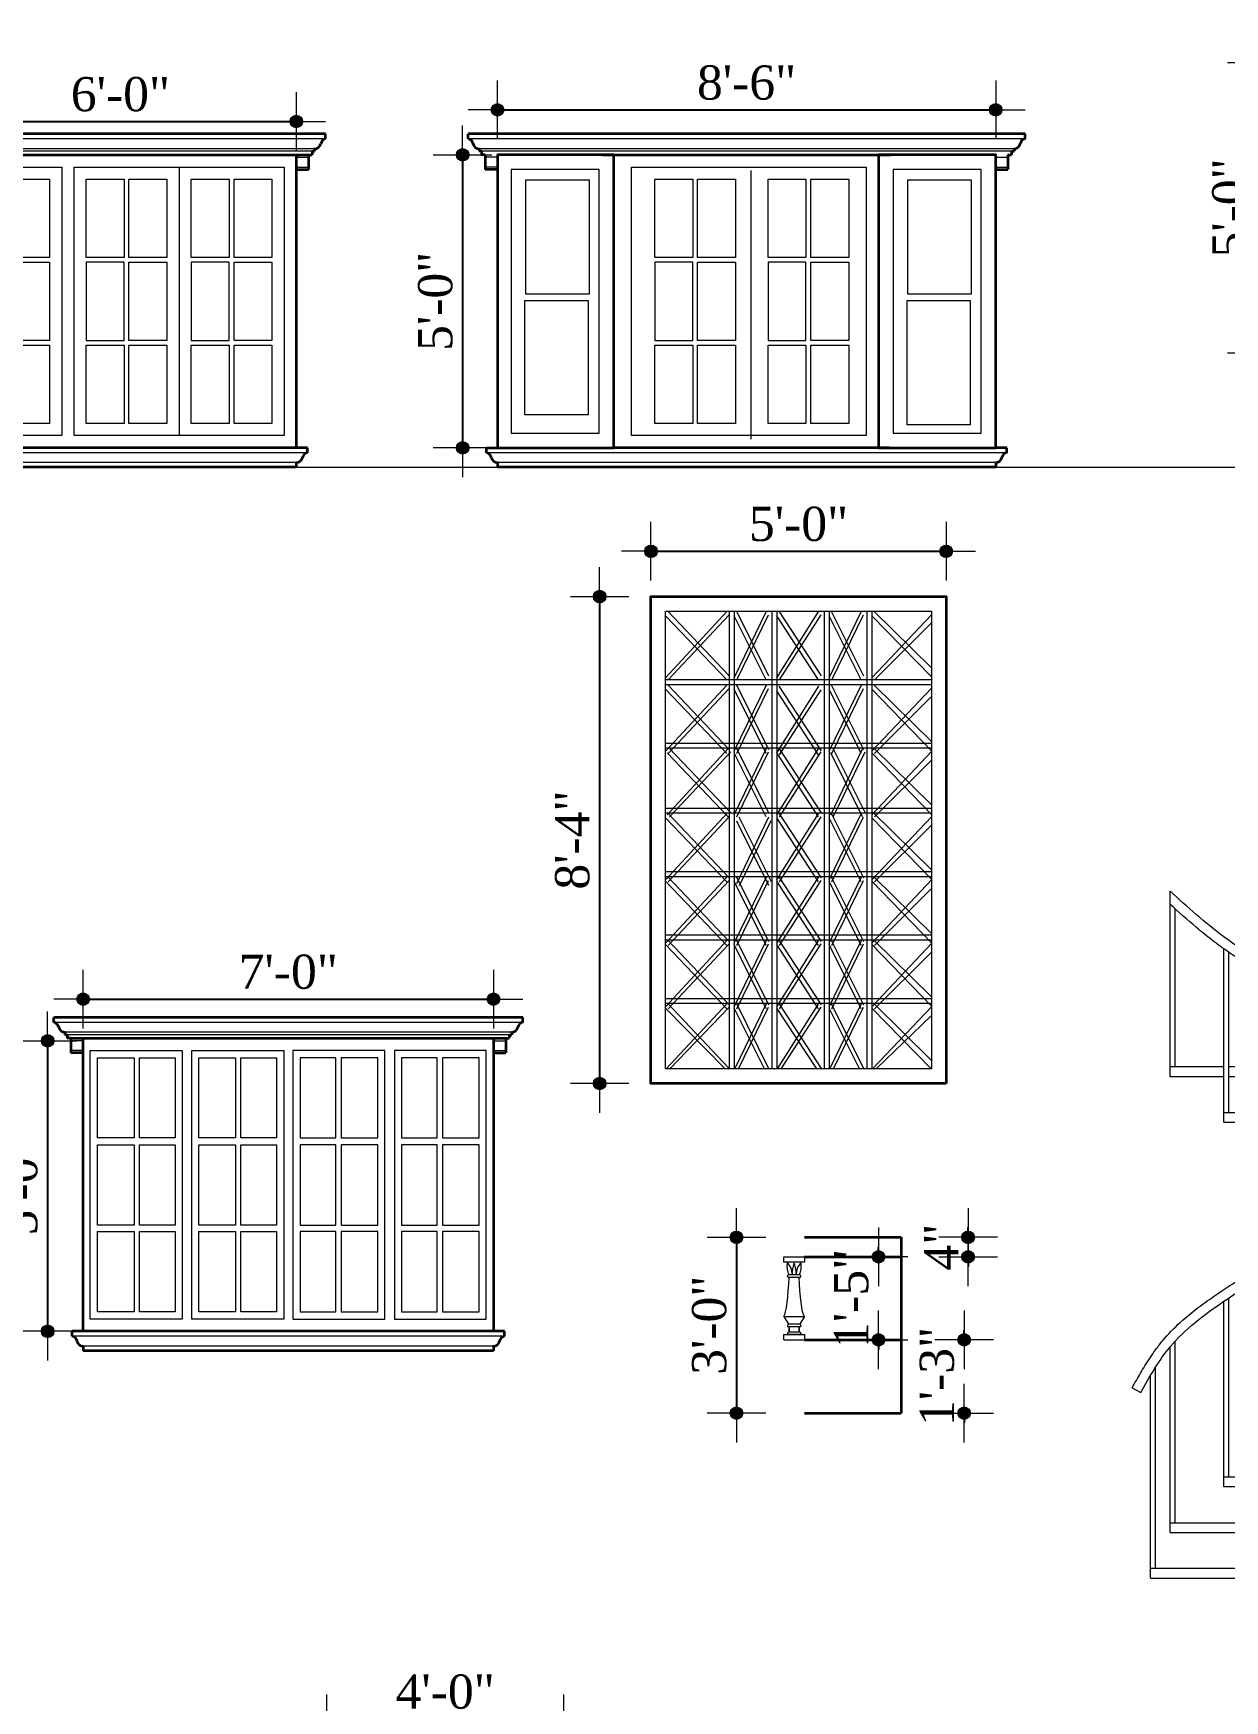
# Model space of a CAD drawing. Header units: inches. Extents: x 244 to 65245, y -2247 to 11745.
# Drawn here: x 62601.2 to 62845, y 9492.7 to 9834.1 of the extents above; entities that cross this region are included whole.
import ezdxf

# ---------------------------------------------------------------- set-up
doc = ezdxf.new("R2010")
doc.units = ezdxf.units.IN
doc.header["$MEASUREMENT"] = 0
for name, color, linetype, lineweight in [('CORNICE', 150, 'Continuous', 9), ('DIMENSION', 115, 'Continuous', 15), ('ELEVATION', 30, 'Continuous', 35), ('HACTH', 8, 'Continuous', 13), ('RAILING', 213, 'Continuous', 9), ('WINDOW ELEVATION', 5, 'Continuous', 18), ('WINDOW FRAME', 3, 'Continuous', 15)]:
    doc.layers.add(name, color=color, linetype=linetype, lineweight=lineweight)
doc.styles.add('7 INCH', font='times.ttf', dxfattribs={"height": 7})
doc.dimstyles.new('7 INCH', dxfattribs={"dimscale": 0, "dimtxt": 7, "dimasz": 1, "dimexe": 2, "dimexo": 9, "dimgap": 2, "dimtad": 1, "dimdec": 0, "dimzin": 3, "dimdsep": 46, "dimlunit": 4, "dimtxsty": '7 INCH', "dimblk": 'DIM', "dimcen": 3, "dimdle": 3, "dimse1": 1, "dimse2": 1, "dimclrd": 256, "dimclre": 256, "dimclrt": 7, "dimadec": 1, "dimazin": 2, "dimtfac": 1, "dimtdec": 0, "dimtix": 1, "dimtofl": 0, "dimtmove": 2, "dimatfit": 3, "dimldrblk": 'DIM', "dimfxl": 2, "dimfrac": 2, "dimtolj": 2, "dimtzin": 0, "dimarcsym": 0})

# ---------------------------------------------------------------- blocks, each defined once
blk = doc.blocks.new('DIM')
at = {"layer": 'DIMENSION'}
h = blk.add_hatch(color=256, dxfattribs=at)
h.paths.add_polyline_path([(0, 1.28), (0, 0), (1.28, 0, 0.414214)])
h.paths.add_polyline_path([(1.28, 0), (0, 0), (0, -1.28, 0.414214)])
h.paths.add_polyline_path([(0, 0), (-1.28, 0, 0.414214), (0, -1.28)])
h.paths.add_polyline_path([(0, 1.28, 0.414214), (-1.28, 0), (0, 0)])
for p, q in [((0, 6), (0, -6)), ((-6, 0), (6, 0))]:
    blk.add_line(p, q, dxfattribs=at)
blk.add_circle((0, 0), 1.28, dxfattribs=at)
blk = doc.blocks.new('*D328')
at = {"layer": 'Defpoints', "color": 0, "lineweight": -2, "ltscale": 2, "transparency": 16777216}
for p in [(62857.61, 9828.13), (62851.59, 9768.63), (62857.61, 9768.63)]:
    blk.add_point(p, dxfattribs=at)
at = {"layer": 'DIMENSION', "lineweight": -2, "ltscale": 2, "transparency": 16777216}
blk.add_line((62851.59, 9827.13), (62851.59, 9769.63), dxfattribs=at)
for p, rotation in [((62851.59, 9828.13), 90), ((62851.59, 9768.63), 270)]:
    blk.add_blockref('DIM', p, dxfattribs=dict(at, rotation=rotation))
at = {"layer": 'DIMENSION', "color": 7, "ltscale": 2, "transparency": 16777216, "insert": (62846.03, 9798.38), "char_height": 7, "attachment_point": 5, "rotation": 90, "style": '7 INCH'}
blk.add_mtext('\\A2;5\'-0"', dxfattribs=at)
blk = doc.blocks.new('*D294')
at = {"layer": 'Defpoints', "color": 0, "lineweight": -2, "ltscale": 2, "transparency": 16777216}
for p in [(62696.17, 9809.25), (62689.04, 9749.25), (62696.17, 9749.25)]:
    blk.add_point(p, dxfattribs=at)
at = {"layer": 'DIMENSION', "lineweight": -2, "ltscale": 2, "transparency": 16777216}
blk.add_line((62689.04, 9808.25), (62689.04, 9750.25), dxfattribs=at)
for p, rotation in [((62689.04, 9809.25), 90), ((62689.04, 9749.25), 270)]:
    blk.add_blockref('DIM', p, dxfattribs=dict(at, rotation=rotation))
at = {"layer": 'DIMENSION', "color": 7, "ltscale": 2, "transparency": 16777216, "insert": (62683.48, 9779.25), "char_height": 7, "attachment_point": 5, "rotation": 90, "style": '7 INCH'}
blk.add_mtext('\\A2;5\'-0"', dxfattribs=at)
blk = doc.blocks.new('*D295')
at = {"layer": 'Defpoints', "color": 0, "lineweight": -2, "ltscale": 2, "transparency": 16777216}
for p in [(62798.17, 9818.45), (62696.17, 9809.25), (62798.17, 9809.25)]:
    blk.add_point(p, dxfattribs=at)
at = {"layer": 'DIMENSION', "lineweight": -2, "ltscale": 2, "transparency": 16777216}
blk.add_line((62697.17, 9818.45), (62797.17, 9818.45), dxfattribs=at)
at = {"layer": 'DIMENSION', "lineweight": -2, "ltscale": 2, "transparency": 16777216, "rotation": 180}
blk.add_blockref('DIM', (62696.17, 9818.45), dxfattribs=at)
at = {"layer": 'DIMENSION', "lineweight": -2, "ltscale": 2, "transparency": 16777216}
blk.add_blockref('DIM', (62798.17, 9818.45), dxfattribs=at)
at = {"layer": 'DIMENSION', "color": 7, "ltscale": 2, "transparency": 16777216, "insert": (62747.17, 9824.01), "char_height": 7, "attachment_point": 5, "style": '7 INCH'}
blk.add_mtext('\\A2;8\'-6"', dxfattribs=at)
blk = doc.blocks.new('RST1')
at = {"color": 1}
for p, q in [((-4, 185), (-9, 170)), ((-4, 185), (1, 170)), ((-9, 170), (1, 170)), ((-8, 131.63), (-8, 170)), ((0, 127.02), (0, 170)), ((-8, 0), (-8, 129.32)), ((0, 0), (0, 124.7))]:
    blk.add_line(p, q, dxfattribs=at)
for p, q in [((-29.98, 110), (-29.98, 148)), ((-28.98, 112), (-28.98, 144.39)), ((-19, 100.67), (-19, 136.2)), ((-18, 102.67), (-18, 135.5)), ((-4.5, 93.33), (-4.5, 127.31)), ((-3.5, 93.33), (-3.5, 126.74)), ((10, 84), (10, 118.25)), ((11, 74.67), (11, 117.52)), ((-19, 112), (-29.98, 112)), ((-19, 110), (-29.98, 110)), ((-8, 112), (-18, 112)), ((-8, 110), (-18, 110)), ((20.98, 74.67), (20.98, 108.85)), ((21.98, 65.33), (21.98, 107.85)), ((-19, 102.67), (-8, 102.67)), ((-19, 100.67), (-8, 100.67)), ((26, 63.33), (26, 96.4)), ((-8, 93.33), (0, 93.33)), ((25, 65.33), (25, 95.15)), ((-8, 91.33), (0, 91.33)), ((0, 84), (11, 84)), ((0, 82), (11, 82)), ((10, 74.67), (10, 82)), ((0, 74.67), (21.98, 74.67)), ((0, 72.67), (21.98, 72.67)), ((10, 65.33), (10, 72.67)), ((11, 65.33), (11, 72.67)), ((20.98, 65.33), (20.98, 72.67)), ((0, 65.33), (26, 65.33)), ((-19, 26), (-19, 64)), ((-18, 28), (-18, 64.68)), ((0, 63.33), (26, 63.33)), ((10, 56), (10, 63.33)), ((11, 56), (11, 63.33)), ((20.98, 56), (20.98, 63.33)), ((21.98, 54), (21.98, 63.33)), ((-29.98, 16.67), (-29.98, 54.67)), ((-28.98, 18.67), (-28.98, 55.81)), ((0, 56), (21.98, 56)), ((0, 54), (21.98, 54)), ((10, 46.67), (10, 54)), ((11, 44.67), (11, 54)), ((-34, 7.33), (-34, 48.82)), ((-33, 9.33), (-33, 50.46)), ((-37.74, 46.31), (-36, 45.33)), ((0, 46.67), (11, 46.67)), ((0, 44.67), (11, 44.67)), ((-8, 28), (-19, 28)), ((-8, 26), (-19, 26)), ((-29.98, 18.67), (-8, 18.67)), ((-29.98, 16.67), (-8, 16.67)), ((-34, 9.33), (-8, 9.33)), ((-34, 7.33), (-8, 7.33))]:
    blk.add_line(p, q)
at = {"color": 2}
for points, knots in [([(21.98, 92), (24.88, 94.83), (31.11, 101.33), (20.85, 112.07), (10.59, 120.87), (-4.03, 129.4), (-18.47, 137.53), (-26.41, 144.76), (-29.98, 148)], [75.262079, 75.262079, 75.262079, 75.262079, 86.368038, 97.473998, 111.885391, 129.552057, 147.218724, 161.630117, 161.630117, 161.630117, 161.630117]), ([(21.98, 94.82), (22.02, 94.86), (22.06, 94.9), (22.91, 95.78), (23.67, 96.63), (24.79, 98.12), (25.2, 98.76), (25.71, 99.83), (25.85, 100.26), (25.98, 100.91), (26, 101.14), (26, 101.6), (25.97, 101.85), (25.8, 102.61), (25.58, 103.17), (24.91, 104.38), (24.46, 105.02), (23.42, 106.32), (22.83, 106.97), (21.65, 108.19), (21.08, 108.75), (19.94, 109.86), (19.38, 110.4), (17.71, 111.96), (16.63, 112.94), (13.38, 115.73), (11.23, 117.41), (6.61, 120.64), (4.16, 122.2), (-0.77, 125.17), (-3.24, 126.6), (-8.19, 129.43), (-10.66, 130.84), (-14.77, 133.35), (-16.42, 134.41), (-19.18, 136.31), (-20.3, 137.12), (-22.49, 138.81), (-23.56, 139.68), (-26.44, 142.11), (-28.22, 143.7), (-29.98, 145.3)], [77.08352, 77.08352, 77.08352, 77.08352, 77.242412, 77.242412, 80.515182, 80.515182, 83.138564, 83.138564, 85.158074, 85.158074, 86.444492, 86.444492, 87.73091, 87.73091, 90.274846, 90.274846, 92.818782, 92.818782, 95.362719, 95.362719, 97.574631, 97.574631, 99.786544, 99.786544, 104.210369, 104.210369, 113.05802, 113.05802, 121.90567, 121.90567, 130.374239, 130.374239, 138.842807, 138.842807, 144.634712, 144.634712, 148.693251, 148.693251, 152.751791, 152.751791, 159.822746, 159.822746, 159.822746, 159.822746]), ([(11, 85.14), (12.06, 85.93), (13.09, 86.74), (15.93, 89.08), (17.72, 90.69), (20.01, 92.87), (20.43, 93.28), (20.9, 93.74), (20.94, 93.78), (20.98, 93.82)], [62.378398, 62.378398, 62.378398, 62.378398, 66.574405, 66.574405, 73.969642, 73.969642, 75.606027, 75.606027, 75.772325, 75.772325, 75.772325, 75.772325]), ([(0, 78), (1.64, 78.98), (3.26, 79.96), (6.1, 81.75), (7.34, 82.55), (9.03, 83.72), (9.52, 84.06), (10, 84.41)], [48.950943, 48.950943, 48.950943, 48.950943, 54.647719, 54.647719, 59.179168, 59.179168, 61.066304, 61.066304, 61.066304, 61.066304]), ([(-37.74, 46.31), (-37.47, 46.81), (-37.19, 47.3), (-36.34, 48.78), (-35.77, 49.78), (-34.47, 51.89), (-33.74, 53.01), (-32.49, 54.74), (-32.01, 55.36), (-30.39, 57.3), (-29.18, 58.53), (-26.41, 61.04), (-24.83, 62.29), (-22.11, 64.29), (-20.98, 65.07), (-18.73, 66.6), (-17.6, 67.34), (-14.2, 69.54), (-11.92, 70.95), (-9.08, 72.65), (-8.54, 72.97), (-8, 73.3)], [0, 0, 0, 0, 1.677595, 1.677595, 5.032785, 5.032785, 8.888708, 8.888708, 11.136771, 11.136771, 16.040783, 16.040783, 21.828495, 21.828495, 25.8367, 25.8367, 29.844905, 29.844905, 37.861316, 37.861316, 39.737638, 39.737638, 39.737638, 39.737638]), ([(-36, 45.33), (-34.17, 48.59), (-29.96, 56.06), (-19.44, 63.94), (-11.73, 68.74), (-8, 70.97)], [0, 0, 0, 0, 11.105959, 25.517352, 38.547817, 38.547817, 38.547817, 38.547817])]:
    blk.add_open_spline(points, degree=3, knots=knots, dxfattribs=at)
for points in [[(11, 82.67), (14.46, 85.15), (17.6, 87.81), (20.98, 91.04)], [(0, 75.68), (3.45, 77.71), (6.87, 79.78), (10.06, 82)]]:
    blk.add_open_spline(points, degree=3, dxfattribs=at)
blk = doc.blocks.new('R2')
at = {"layer": 'RAILING'}
for p, q in [((-2.09, 15.93), (-2.09, 17)), ((-2.09, 17), (2.09, 17)), ((2.09, 15.93), (-2.09, 15.93)), ((-1.36, 15.63), (-1.36, 15.93)), ((1.36, 15.63), (1.36, 15.93)), ((2.09, 17), (2.09, 15.93)), ((-1.36, 13.01), (-1.36, 13.12)), ((1.15, 13.33), (-1.15, 13.33)), ((1.15, 12.8), (-1.15, 12.8)), ((1.36, 13.01), (1.36, 13.12)), ((-2.09, 4.78), (-1.15, 3.2)), ((-2.09, 4.78), (2.09, 4.78)), ((2.09, 4.78), (1.15, 3.2)), ((-2.09, 1.07), (2.09, 1.07)), ((-2.09, 0), (-2.09, 1.07)), ((-2.09, 0), (2.09, 0)), ((-1.36, 2.99), (-1.36, 2.88)), ((-1.36, 1.38), (-1.36, 1.27)), ((1.15, 3.2), (-1.15, 3.2)), ((1.15, 3.2), (-1.15, 3.2)), ((1.15, 2.67), (-1.15, 2.67)), ((1.15, 1.59), (-1.15, 1.59)), ((1.15, 1.07), (-1.15, 1.07)), ((-1.04, 1.59), (-1.04, 2.67)), ((-1.04, 2.67), (-1.04, 1.59)), ((1.04, 1.59), (1.04, 2.67)), ((1.04, 2.67), (1.04, 1.59)), ((1.36, 2.99), (1.36, 2.88)), ((1.36, 1.38), (1.36, 1.27)), ((2.09, 1.07), (2.09, 0))]:
    blk.add_line(p, q, dxfattribs=at)
for centre, radius, start, end in [((2.85, 15.19), 4.32, 173.4577, 205.5425), ((-2.32, 14.17), 1.75, 15.2284, 59.8215), ((-5.5, 13.1), 5.11, 2.4876, 17.3368), ((4.29, 13.74), 4.71, 155.6375, 185.03), ((-4.29, 13.74), 4.71, 354.97, 24.3625), ((5.5, 13.1), 5.11, 162.6632, 177.5124), ((2.32, 14.17), 1.75, 120.1785, 164.7716), ((-2.85, 15.19), 4.32, 334.4575, 6.5423), ((-1.15, 13.12), 0.209, 90, 180), ((-1.15, 13.01), 0.209, 180, 270), ((1.15, 13.12), 0.209, 0, 90), ((1.15, 13.01), 0.209, 270, 0), ((-1.15, 2.99), 0.209, 90, 180), ((-1.15, 2.88), 0.209, 180, 270), ((-1.15, 1.38), 0.209, 90, 180), ((-1.15, 1.27), 0.209, 180, 270), ((1.15, 2.99), 0.209, 0, 90), ((1.15, 2.88), 0.209, 270, 0), ((1.15, 1.38), 0.209, 0, 90), ((1.15, 1.27), 0.209, 270, 0)]:
    blk.add_arc(centre, radius, start, end, dxfattribs=at)
for points in [[(-2.09, 4.78), (-1.62, 5.49), (-1.16, 9.08), (-1.04, 12.8)], [(2.09, 4.78), (1.62, 5.49), (1.16, 9.08), (1.04, 12.8)]]:
    blk.add_open_spline(points, degree=3, dxfattribs=at)
blk.add_point((4.17, 0), dxfattribs=at)
blk = doc.blocks.new('*D249')
at = {"layer": 'Defpoints', "color": 0, "lineweight": -2, "transparency": 16777216}
for p in [(62778.83, 9587.56), (62778.83, 9583.56), (62792.51, 9583.56)]:
    blk.add_point(p, dxfattribs=at)
at = {"layer": 'DIMENSION', "lineweight": -2, "transparency": 16777216}
for p, q in [((62792.51, 9588.56), (62792.51, 9589.56)), ((62792.51, 9582.56), (62792.51, 9581.56))]:
    blk.add_line(p, q, dxfattribs=at)
for p, rotation in [((62792.51, 9587.56), 270), ((62792.51, 9583.56), 90)]:
    blk.add_blockref('DIM', p, dxfattribs=dict(at, rotation=rotation))
at = {"layer": 'DIMENSION', "color": 7, "transparency": 16777216, "insert": (62787.01, 9585.56), "char_height": 7, "attachment_point": 5, "rotation": 90, "style": '7 INCH'}
blk.add_mtext('\\A2;4"', dxfattribs=at)
blk = doc.blocks.new('*D250')
at = {"layer": 'Defpoints', "color": 0, "lineweight": -2, "transparency": 16777216}
for p in [(62778.83, 9583.56), (62774.18, 9566.56), (62778.83, 9566.56)]:
    blk.add_point(p, dxfattribs=at)
at = {"layer": 'DIMENSION', "lineweight": -2, "transparency": 16777216}
for p, q in [((62774.18, 9584.56), (62774.18, 9585.56)), ((62774.18, 9565.56), (62774.18, 9564.56))]:
    blk.add_line(p, q, dxfattribs=at)
for p, rotation in [((62774.18, 9583.56), 270), ((62774.18, 9566.56), 90)]:
    blk.add_blockref('DIM', p, dxfattribs=dict(at, rotation=rotation))
at = {"layer": 'DIMENSION', "color": 7, "transparency": 16777216, "insert": (62768.62, 9575.06), "char_height": 7, "attachment_point": 5, "rotation": 90, "style": '7 INCH'}
blk.add_mtext('\\A2;1\'-5"', dxfattribs=at)
blk = doc.blocks.new('*D251')
at = {"layer": 'Defpoints', "color": 0, "lineweight": -2, "transparency": 16777216}
for p in [(62778.83, 9566.56), (62778.83, 9551.56), (62791.71, 9551.56)]:
    blk.add_point(p, dxfattribs=at)
at = {"layer": 'DIMENSION', "lineweight": -2, "transparency": 16777216}
for p, q in [((62791.71, 9567.56), (62791.71, 9568.56)), ((62791.71, 9550.56), (62791.71, 9549.56))]:
    blk.add_line(p, q, dxfattribs=at)
for p, rotation in [((62791.71, 9566.56), 270), ((62791.71, 9551.56), 90)]:
    blk.add_blockref('DIM', p, dxfattribs=dict(at, rotation=rotation))
at = {"layer": 'DIMENSION', "color": 7, "transparency": 16777216, "insert": (62786.15, 9559.06), "char_height": 7, "attachment_point": 5, "rotation": 90, "style": '7 INCH'}
blk.add_mtext('\\A2;1\'-3"', dxfattribs=at)
blk = doc.blocks.new('*D252')
at = {"layer": 'Defpoints', "color": 0, "lineweight": -2, "transparency": 16777216}
for p in [(62758.99, 9587.56), (62745.11, 9551.56), (62758.99, 9551.56)]:
    blk.add_point(p, dxfattribs=at)
at = {"layer": 'DIMENSION', "lineweight": -2, "transparency": 16777216}
blk.add_line((62745.11, 9586.56), (62745.11, 9552.56), dxfattribs=at)
for p, rotation in [((62745.11, 9587.56), 90), ((62745.11, 9551.56), 270)]:
    blk.add_blockref('DIM', p, dxfattribs=dict(at, rotation=rotation))
at = {"layer": 'DIMENSION', "color": 7, "transparency": 16777216, "insert": (62739.55, 9569.56), "char_height": 7, "attachment_point": 5, "rotation": 90, "style": '7 INCH'}
blk.add_mtext('\\A2;3\'-0"', dxfattribs=at)
blk = doc.blocks.new('*D256')
at = {"layer": 'Defpoints', "color": 0, "lineweight": -2, "ltscale": 2, "transparency": 16777216}
for p in [(62788.03, 9728.06), (62727.59, 9718.78), (62788.03, 9718.78)]:
    blk.add_point(p, dxfattribs=at)
at = {"layer": 'DIMENSION', "lineweight": -2, "ltscale": 2, "transparency": 16777216}
blk.add_line((62728.59, 9728.06), (62787.03, 9728.06), dxfattribs=at)
at = {"layer": 'DIMENSION', "lineweight": -2, "ltscale": 2, "transparency": 16777216, "rotation": 180}
blk.add_blockref('DIM', (62727.59, 9728.06), dxfattribs=at)
at = {"layer": 'DIMENSION', "lineweight": -2, "ltscale": 2, "transparency": 16777216}
blk.add_blockref('DIM', (62788.03, 9728.06), dxfattribs=at)
at = {"layer": 'DIMENSION', "color": 7, "ltscale": 2, "transparency": 16777216, "insert": (62757.81, 9733.62), "char_height": 7, "attachment_point": 5, "style": '7 INCH'}
blk.add_mtext('\\A2;5\'-0"', dxfattribs=at)
blk = doc.blocks.new('*D257')
at = {"layer": 'Defpoints', "color": 0, "lineweight": -2, "ltscale": 2, "transparency": 16777216}
for p in [(62727.59, 9718.78), (62717.09, 9619.06), (62727.59, 9619.06)]:
    blk.add_point(p, dxfattribs=at)
at = {"layer": 'DIMENSION', "lineweight": -2, "ltscale": 2, "transparency": 16777216}
blk.add_line((62717.09, 9717.78), (62717.09, 9620.06), dxfattribs=at)
for p, rotation in [((62717.09, 9718.78), 90), ((62717.09, 9619.06), 270)]:
    blk.add_blockref('DIM', p, dxfattribs=dict(at, rotation=rotation))
at = {"layer": 'DIMENSION', "color": 7, "ltscale": 2, "transparency": 16777216, "insert": (62711.53, 9668.92), "char_height": 7, "attachment_point": 5, "rotation": 90, "style": '7 INCH'}
blk.add_mtext('\\A2;8\'-4"', dxfattribs=at)
blk = doc.blocks.new('6')
at = {"layer": 'CORNICE'}
for p, q in [((42, 87.27), (-42, 87.27)), ((39.74, 85.24), (-39.74, 85.24)), ((39.24, 84.75), (-39.24, 84.75)), ((-36, 83.5), (-38.5, 83.5)), ((36, 83.5), (38.5, 83.5)), ((-36, 81.5), (-38.5, 81.5)), ((36, 81.5), (38.5, 81.5)), ((38.26, 23), (-38.26, 23)), ((36, 20.97), (-36, 20.97))]:
    blk.add_line(p, q, dxfattribs=at)
at = {"layer": 'ELEVATION', "linetype": 'Continuous'}
for p, q in [((42, 88.27), (-42, 88.27)), ((-42, 87.27), (-42, 88.27)), ((-42, 87.27), (-42, 88.27)), ((42, 87.27), (42, 88.27)), ((42, 87.27), (42, 88.27)), ((-39.74, 85.24), (-39.74, 84.75)), ((-39.24, 84.75), (-39.74, 84.75)), ((-39.24, 84.75), (-39.24, 84)), ((-38.5, 84), (-39.24, 84)), ((-38.5, 84), (-38.5, 81)), ((-38.5, 84), (38.5, 84)), ((38.5, 84), (39.24, 84)), ((38.5, 84), (38.5, 81)), ((39.24, 84.75), (39.74, 84.75)), ((39.24, 84.75), (39.24, 84)), ((39.74, 85.24), (39.74, 84.75)), ((-36, 81), (-38.5, 81)), ((36, 81), (38.5, 81)), ((-38.26, 23), (-38.26, 24)), ((38.26, 24), (-38.26, 24)), ((38.26, 23), (38.26, 24)), ((-36, 20.97), (-36, 20)), ((36, 20.97), (36, 20)), ((36, 20), (-36, 20))]:
    blk.add_line(p, q, dxfattribs=at)
blk.add_lwpolyline([(-36, 84), (36, 84), (36, 24), (-36, 24)], close=True, dxfattribs=at)
for centre, start, end in [((-42.26, 86.01), 11.637, 78.363), ((-39.74, 86.53), 191.637, 270), ((39.74, 86.53), 270, 348.363), ((42.26, 86.01), 101.637, 168.363), ((-38.52, 21.74), 11.637, 78.363), ((-36, 22.26), 191.637, 270), ((36, 22.26), 270, 348.363), ((38.52, 21.74), 101.637, 168.363)]:
    blk.add_arc(centre, 1.29, start, end, dxfattribs=at)
at = {"layer": 'WINDOW ELEVATION'}
blk.add_line((12, 81.5), (12, 26.5), dxfattribs=at)
for points in [[(-31, 79), (-23.25, 79), (-23.25, 63), (-31, 63)], [(-22.25, 79), (-14.5, 79), (-14.5, 63), (-22.25, 63)], [(-7, 79), (0.75, 79), (0.75, 63), (-7, 63)], [(1.75, 79), (9.5, 79), (9.5, 63), (1.75, 63)], [(14.5, 79), (22.25, 79), (22.25, 63), (14.5, 63)], [(23.25, 79), (31, 79), (31, 63), (23.25, 63)], [(-23.25, 62), (-31, 62), (-31, 46), (-23.25, 46)], [(-22.25, 62), (-14.5, 62), (-14.5, 46), (-22.25, 46)], [(0.75, 62), (-7, 62), (-7, 46), (0.75, 46)], [(1.75, 62), (9.5, 62), (9.5, 46), (1.75, 46)], [(22.25, 62), (14.5, 62), (14.5, 46), (22.25, 46)], [(23.25, 62), (31, 62), (31, 46), (23.25, 46)], [(-31, 45), (-23.25, 45), (-23.25, 29), (-31, 29)], [(-22.25, 45), (-14.5, 45), (-14.5, 29), (-22.25, 29)], [(-7, 45), (0.75, 45), (0.75, 29), (-7, 29)], [(1.75, 45), (9.5, 45), (9.5, 29), (1.75, 29)], [(14.5, 45), (22.25, 45), (22.25, 29), (14.5, 29)], [(23.25, 45), (31, 45), (31, 29), (23.25, 29)]]:
    blk.add_lwpolyline(points, close=True, dxfattribs=at)
at = {"layer": 'WINDOW FRAME'}
for points in [[(-33.5, 81.5), (-12, 81.5), (-12, 26.5), (-33.5, 26.5)], [(-9.5, 81.5), (33.5, 81.5), (33.5, 26.5), (-9.5, 26.5)]]:
    blk.add_lwpolyline(points, close=True, dxfattribs=at)
blk = doc.blocks.new('*D259')
at = {"layer": 'Defpoints', "color": 0, "lineweight": -2, "ltscale": 2, "transparency": 16777216}
for p in [(62654.99, 9816.06), (62582.99, 9809.25), (62654.99, 9809.25)]:
    blk.add_point(p, dxfattribs=at)
at = {"layer": 'DIMENSION', "lineweight": -2, "ltscale": 2, "transparency": 16777216}
blk.add_line((62583.99, 9816.06), (62653.99, 9816.06), dxfattribs=at)
at = {"layer": 'DIMENSION', "lineweight": -2, "ltscale": 2, "transparency": 16777216, "rotation": 180}
blk.add_blockref('DIM', (62582.99, 9816.06), dxfattribs=at)
at = {"layer": 'DIMENSION', "lineweight": -2, "ltscale": 2, "transparency": 16777216}
blk.add_blockref('DIM', (62654.99, 9816.06), dxfattribs=at)
at = {"layer": 'DIMENSION', "color": 7, "ltscale": 2, "transparency": 16777216, "insert": (62618.99, 9821.62), "char_height": 7, "attachment_point": 5, "style": '7 INCH'}
blk.add_mtext('\\A2;6\'-0"', dxfattribs=at)
blk = doc.blocks.new('*D229')
at = {"layer": 'Defpoints', "color": 0, "lineweight": -2, "ltscale": 2, "transparency": 16777216}
for p in [(62695.35, 9636.33), (62611.35, 9628.31), (62695.35, 9628.31)]:
    blk.add_point(p, dxfattribs=at)
at = {"layer": 'DIMENSION', "lineweight": -2, "ltscale": 2, "transparency": 16777216}
blk.add_line((62612.35, 9636.33), (62694.35, 9636.33), dxfattribs=at)
at = {"layer": 'DIMENSION', "lineweight": -2, "ltscale": 2, "transparency": 16777216, "rotation": 180}
blk.add_blockref('DIM', (62611.35, 9636.33), dxfattribs=at)
at = {"layer": 'DIMENSION', "lineweight": -2, "ltscale": 2, "transparency": 16777216}
blk.add_blockref('DIM', (62695.35, 9636.33), dxfattribs=at)
at = {"layer": 'DIMENSION', "color": 7, "ltscale": 2, "transparency": 16777216, "insert": (62653.35, 9641.9), "char_height": 7, "attachment_point": 5, "style": '7 INCH'}
blk.add_mtext('\\A2;7\'-0"', dxfattribs=at)
blk = doc.blocks.new('*D230')
at = {"layer": 'Defpoints', "color": 0, "lineweight": -2, "ltscale": 2, "transparency": 16777216}
for p in [(62611.35, 9627.81), (62604.08, 9568.31), (62611.35, 9568.31)]:
    blk.add_point(p, dxfattribs=at)
at = {"layer": 'DIMENSION', "lineweight": -2, "ltscale": 2, "transparency": 16777216}
blk.add_line((62604.08, 9626.81), (62604.08, 9569.31), dxfattribs=at)
for p, rotation in [((62604.08, 9627.81), 90), ((62604.08, 9568.31), 270)]:
    blk.add_blockref('DIM', p, dxfattribs=dict(at, rotation=rotation))
at = {"layer": 'DIMENSION', "color": 7, "ltscale": 2, "transparency": 16777216, "insert": (62598.52, 9598.06), "char_height": 7, "attachment_point": 5, "rotation": 90, "style": '7 INCH'}
blk.add_mtext('\\A2;5\'-0"', dxfattribs=at)
blk = doc.blocks.new('*D194')
at = {"layer": 'Defpoints', "color": 0, "lineweight": -2, "ltscale": 2, "transparency": 16777216}
for p in [(62709.7, 9487.92), (62661.25, 9478.64), (62709.7, 9478.64)]:
    blk.add_point(p, dxfattribs=at)
at = {"layer": 'DIMENSION', "lineweight": -2, "ltscale": 2, "transparency": 16777216}
blk.add_line((62662.25, 9487.92), (62708.7, 9487.92), dxfattribs=at)
at = {"layer": 'DIMENSION', "lineweight": -2, "ltscale": 2, "transparency": 16777216, "rotation": 180}
blk.add_blockref('DIM', (62661.25, 9487.92), dxfattribs=at)
at = {"layer": 'DIMENSION', "lineweight": -2, "ltscale": 2, "transparency": 16777216}
blk.add_blockref('DIM', (62709.7, 9487.92), dxfattribs=at)
at = {"layer": 'DIMENSION', "color": 7, "ltscale": 2, "transparency": 16777216, "insert": (62685.47, 9494.48), "char_height": 7, "attachment_point": 5, "style": '7 INCH'}
blk.add_mtext('\\A2;4\'-0"', dxfattribs=at)

msp = doc.modelspace()

# ---------------------------------------------------------------- linework, layer by layer
at = {"layer": 'CORNICE'}
for p, q in [((62804.17, 9812.52), (62690.17, 9812.52)), ((62801.91, 9810.49), (62692.43, 9810.49)), ((62801.41, 9810), (62692.93, 9810)), ((62696.17, 9808.75), (62693.67, 9808.75)), ((62696.17, 9806.75), (62693.67, 9806.75)), ((62798.17, 9808.75), (62800.67, 9808.75)), ((62798.17, 9806.75), (62800.67, 9806.75)), ((62800.43, 9748.25), (62693.91, 9748.25)), ((62798.17, 9746.22), (62696.17, 9746.22)), ((62701.35, 9631.58), (62605.35, 9631.58)), ((62699.09, 9629.56), (62607.61, 9629.56)), ((62698.59, 9629.06), (62608.11, 9629.06)), ((62611.35, 9627.81), (62608.85, 9627.81)), ((62611.35, 9625.81), (62608.85, 9625.81)), ((62695.35, 9627.81), (62697.85, 9627.81)), ((62695.35, 9625.81), (62697.85, 9625.81)), ((62697.61, 9567.31), (62609.09, 9567.31)), ((62695.35, 9565.29), (62611.35, 9565.29))]:
    msp.add_line(p, q, dxfattribs=at)
at = {"layer": 'DIMENSION', "ltscale": 2}
msp.add_line((62565.51, 9745.25), (63666.79, 9745.25), dxfattribs=at)
for points in [[(62698.96, 9752.25), (62716.96, 9752.25), (62716.96, 9806.25), (62698.96, 9806.25), (62698.96, 9752.25)], [(62701.97, 9804.12), (62714.91, 9804.12), (62714.91, 9780.68), (62701.97, 9780.68)], [(62777.17, 9752.25), (62795.17, 9752.25), (62795.17, 9806.25), (62777.17, 9806.25)], [(62780.18, 9804.12), (62793.12, 9804.12), (62793.12, 9780.68), (62780.18, 9780.68)], [(62701.8, 9779.43), (62714.74, 9779.43), (62714.74, 9755.99), (62701.8, 9755.99)], [(62780.01, 9779.43), (62792.95, 9779.43), (62792.95, 9753.92), (62780.01, 9753.92)]]:
    msp.add_lwpolyline(points, close=True, dxfattribs=at)
at = {"layer": 'ELEVATION', "linetype": 'Continuous'}
for p, q in [((62804.17, 9813.52), (62690.17, 9813.52)), ((62690.17, 9812.52), (62690.17, 9813.52)), ((62690.17, 9812.52), (62690.17, 9813.52)), ((62804.17, 9812.52), (62804.17, 9813.52)), ((62804.17, 9812.52), (62804.17, 9813.52)), ((62692.43, 9810.49), (62692.43, 9810)), ((62801.91, 9810.49), (62801.91, 9810)), ((62692.93, 9810), (62692.43, 9810)), ((62692.93, 9810), (62692.93, 9809.25)), ((62693.67, 9809.25), (62692.93, 9809.25)), ((62693.67, 9809.25), (62693.67, 9806.25)), ((62717.67, 9809.25), (62776.67, 9809.25)), ((62800.67, 9809.25), (62801.41, 9809.25)), ((62800.67, 9809.25), (62800.67, 9806.25)), ((62801.41, 9810), (62801.91, 9810)), ((62801.41, 9810), (62801.41, 9809.25)), ((62696.17, 9806.25), (62693.67, 9806.25)), ((62798.17, 9806.25), (62800.67, 9806.25)), ((62693.91, 9748.25), (62693.91, 9749.25)), ((62776.43, 9749.25), (62719.96, 9749.25)), ((62800.43, 9748.25), (62800.43, 9749.25)), ((62696.17, 9746.22), (62696.17, 9745.25)), ((62798.17, 9745.25), (62696.17, 9745.25)), ((62798.17, 9746.22), (62798.17, 9745.25)), ((62701.35, 9632.58), (62605.35, 9632.58)), ((62605.35, 9631.58), (62605.35, 9632.58)), ((62605.35, 9631.58), (62605.35, 9632.58)), ((62701.35, 9631.58), (62701.35, 9632.58)), ((62701.35, 9631.58), (62701.35, 9632.58)), ((62607.61, 9629.56), (62607.61, 9629.06)), ((62699.09, 9629.56), (62699.09, 9629.06)), ((62608.11, 9629.06), (62607.61, 9629.06)), ((62608.11, 9629.06), (62608.11, 9628.31)), ((62608.85, 9628.31), (62608.11, 9628.31)), ((62608.85, 9628.31), (62608.85, 9625.31)), ((62608.85, 9628.31), (62697.85, 9628.31)), ((62697.85, 9628.31), (62698.59, 9628.31)), ((62697.85, 9628.31), (62697.85, 9625.31)), ((62698.59, 9629.06), (62699.09, 9629.06)), ((62698.59, 9629.06), (62698.59, 9628.31)), ((62611.35, 9625.31), (62608.85, 9625.31)), ((62695.35, 9625.31), (62697.85, 9625.31)), ((62609.09, 9567.31), (62609.09, 9568.31)), ((62697.61, 9568.31), (62609.09, 9568.31)), ((62697.61, 9567.31), (62697.61, 9568.31)), ((62611.35, 9565.29), (62611.35, 9564.31)), ((62695.35, 9564.31), (62611.35, 9564.31)), ((62695.35, 9565.29), (62695.35, 9564.31))]:
    msp.add_line(p, q, dxfattribs=at)
at = {"layer": 'ELEVATION', "ltscale": 2}
for p, q in [((62693.91, 9749.25), (62696.17, 9749.25)), ((62800.43, 9749.25), (62798.17, 9749.25))]:
    msp.add_line(p, q, dxfattribs=at)
at = {"layer": 'ELEVATION'}
for p, q in [((62758.99, 9587.56), (62778.83, 9587.56)), ((62778.83, 9587.56), (62778.83, 9551.56)), ((62758.99, 9583.56), (62778.83, 9583.56)), ((62758.99, 9566.56), (62778.83, 9566.56)), ((62758.99, 9551.56), (62778.83, 9551.56))]:
    msp.add_line(p, q, dxfattribs=at)
at = {"layer": 'ELEVATION', "ltscale": 2}
msp.add_lwpolyline([(62696.17, 9749.25), (62719.96, 9749.25), (62719.96, 9809.25), (62696.17, 9809.25), (62696.17, 9749.25)], dxfattribs=at)
at = {"layer": 'ELEVATION', "linetype": 'Continuous'}
for points in [[(62719.96, 9809.25), (62774.17, 9809.25), (62774.17, 9749.25), (62719.96, 9749.25)], [(62611.35, 9628.31), (62695.35, 9628.31), (62695.35, 9568.31), (62611.35, 9568.31)]]:
    msp.add_lwpolyline(points, close=True, dxfattribs=at)
at = {"layer": 'ELEVATION', "ltscale": 2}
msp.add_lwpolyline([(62774.17, 9749.25), (62798.17, 9749.25), (62798.17, 9809.25), (62774.17, 9809.25)], close=True, dxfattribs=at)
at = {"layer": 'ELEVATION'}
msp.add_lwpolyline([(62788.03, 9619.06), (62727.59, 9619.06), (62727.59, 9718.78), (62788.03, 9718.78)], close=True, dxfattribs=at)
at = {"layer": 'ELEVATION', "linetype": 'Continuous'}
for centre, start, end in [((62689.91, 9811.26), 11.637, 78.363), ((62692.43, 9811.78), 191.637, 270), ((62801.91, 9811.78), 270, 348.363), ((62804.43, 9811.26), 101.637, 168.363), ((62693.65, 9746.99), 11.637, 78.363), ((62696.17, 9747.51), 191.637, 270), ((62798.17, 9747.51), 270, 348.363), ((62800.69, 9746.99), 101.637, 168.363), ((62605.09, 9630.33), 11.637, 78.363), ((62607.61, 9630.84), 191.637, 270), ((62699.09, 9630.84), 270, 348.363), ((62701.61, 9630.33), 101.637, 168.363), ((62608.84, 9566.06), 11.637, 78.363), ((62611.35, 9566.57), 191.637, 270), ((62695.35, 9566.57), 270, 348.363), ((62697.87, 9566.06), 101.637, 168.363)]:
    msp.add_arc(centre, 1.29, start, end, dxfattribs=at)
at = {"layer": 'HACTH'}
for p, q in [((62730.59, 9622.06), (62730.59, 9715.78)), ((62730.59, 9715.78), (62785.03, 9715.78)), ((62730.59, 9702.15), (62743.17, 9715.78)), ((62743.11, 9701.72), (62730.59, 9714.87)), ((62731.02, 9715.78), (62743.63, 9702.54)), ((62731.12, 9701.72), (62743.63, 9715.04)), ((62743.63, 9715.78), (62743.63, 9622.06)), ((62744.63, 9715.78), (62744.63, 9622.06)), ((62744.63, 9702.15), (62751.22, 9715.78)), ((62751.16, 9701.72), (62744.63, 9714.87)), ((62745.07, 9715.78), (62751.68, 9702.54)), ((62745.17, 9701.72), (62751.68, 9715.04)), ((62752.36, 9715.78), (62752.36, 9622.06)), ((62753.36, 9715.78), (62753.36, 9622.06)), ((62753.36, 9702.15), (62761.94, 9715.78)), ((62761.88, 9701.72), (62753.36, 9714.87)), ((62753.79, 9715.78), (62762.4, 9702.54)), ((62753.89, 9701.72), (62762.4, 9715.04)), ((62763.08, 9715.78), (62763.08, 9622.06)), ((62764.08, 9715.78), (62764.08, 9622.06)), ((62764.08, 9702.15), (62770.66, 9715.78)), ((62770.61, 9701.72), (62764.08, 9714.87)), ((62764.51, 9715.78), (62771.13, 9702.54)), ((62764.61, 9701.72), (62771.13, 9715.04)), ((62771.8, 9715.78), (62771.8, 9622.06)), ((62772.8, 9715.78), (62772.8, 9622.06)), ((62772.8, 9702.15), (62785.03, 9715.05)), ((62785.03, 9702.32), (62772.8, 9714.87)), ((62773.24, 9715.78), (62785.03, 9704.18)), ((62785.03, 9715.78), (62785.03, 9622.06)), ((62773.33, 9701.72), (62785.03, 9713.37)), ((62785.03, 9701.72), (62730.59, 9701.72)), ((62785.03, 9700.72), (62730.59, 9700.72)), ((62730.59, 9687.09), (62743.17, 9700.72)), ((62743.11, 9686.67), (62730.59, 9699.81)), ((62731.02, 9700.72), (62743.63, 9687.48)), ((62731.12, 9686.67), (62743.63, 9699.98)), ((62744.63, 9687.09), (62751.22, 9700.72)), ((62751.16, 9686.67), (62744.63, 9699.81)), ((62745.07, 9700.72), (62751.68, 9687.48)), ((62745.17, 9686.67), (62751.68, 9699.98)), ((62753.36, 9686.78), (62761.94, 9700.41)), ((62761.88, 9686.35), (62753.36, 9699.5)), ((62753.79, 9700.41), (62762.4, 9687.17)), ((62753.89, 9686.35), (62762.4, 9699.66)), ((62764.08, 9687.09), (62770.66, 9700.72)), ((62770.61, 9686.67), (62764.08, 9699.81)), ((62764.51, 9700.72), (62771.13, 9687.48)), ((62764.61, 9686.67), (62771.13, 9699.98)), ((62772.8, 9687.09), (62785.03, 9700)), ((62785.1, 9687.13), (62772.8, 9699.81)), ((62773.24, 9700.72), (62785.03, 9689.12)), ((62773.33, 9686.67), (62785.03, 9698.31)), ((62785.03, 9688.72), (62730.59, 9688.72)), ((62785.03, 9687.72), (62730.59, 9687.72)), ((62730.89, 9674.09), (62743.47, 9687.72)), ((62731.33, 9687.72), (62743.94, 9674.48)), ((62744.63, 9674.09), (62751.22, 9687.72)), ((62745.07, 9687.72), (62751.68, 9674.48)), ((62753.36, 9674.09), (62761.94, 9687.72)), ((62753.79, 9687.72), (62762.4, 9674.48)), ((62764.38, 9674.09), (62770.96, 9687.72)), ((62764.82, 9687.72), (62771.43, 9674.48)), ((62773.24, 9687.72), (62785.03, 9676.12)), ((62743.42, 9673.67), (62730.89, 9686.81)), ((62731.42, 9673.67), (62743.94, 9686.98)), ((62751.16, 9673.67), (62744.63, 9686.81)), ((62745.17, 9673.67), (62751.68, 9686.98)), ((62761.88, 9673.67), (62753.36, 9686.81)), ((62753.89, 9673.67), (62762.4, 9686.98)), ((62770.91, 9673.67), (62764.38, 9686.81)), ((62764.92, 9673.67), (62771.43, 9686.98)), ((62772.8, 9674.09), (62785.1, 9687.13)), ((62785.17, 9673.98), (62772.8, 9686.81)), ((62773.33, 9673.67), (62785.03, 9685.31)), ((62785.03, 9675.41), (62730.59, 9675.41)), ((62785.03, 9674.41), (62730.59, 9674.41)), ((62730.59, 9660.78), (62743.17, 9674.41)), ((62731.02, 9674.41), (62743.63, 9661.16)), ((62731.12, 9660.35), (62743.63, 9673.66)), ((62745.17, 9660.04), (62751.75, 9673.67)), ((62745.6, 9673.67), (62752.22, 9660.42)), ((62753.36, 9660.78), (62761.94, 9674.41)), ((62753.79, 9674.41), (62762.4, 9661.16)), ((62753.89, 9660.35), (62762.4, 9673.66)), ((62764.08, 9660.78), (62770.66, 9674.41)), ((62764.51, 9674.41), (62771.13, 9661.16)), ((62764.61, 9660.35), (62771.13, 9673.66)), ((62772.8, 9660.78), (62785.03, 9673.68)), ((62773.24, 9674.41), (62785.03, 9662.8)), ((62743.11, 9660.35), (62730.59, 9673.5)), ((62751.7, 9659.61), (62745.17, 9672.76)), ((62745.7, 9659.61), (62752.22, 9672.92)), ((62761.88, 9660.35), (62753.36, 9673.5)), ((62770.61, 9660.35), (62764.08, 9673.5)), ((62785.1, 9660.81), (62772.8, 9673.5)), ((62773.33, 9660.35), (62785.03, 9671.99)), ((62785.03, 9662.41), (62730.59, 9662.41)), ((62785.03, 9661.41), (62730.59, 9661.41)), ((62730.59, 9647.78), (62743.17, 9661.41)), ((62743.11, 9647.35), (62730.59, 9660.5)), ((62731.02, 9661.41), (62743.63, 9648.16)), ((62731.12, 9647.35), (62743.63, 9660.66)), ((62744.63, 9647.78), (62751.22, 9661.41)), ((62751.16, 9647.35), (62744.63, 9660.5)), ((62745.07, 9661.41), (62751.68, 9648.16)), ((62745.17, 9647.35), (62751.68, 9660.66)), ((62753.36, 9647.78), (62761.94, 9661.41)), ((62761.88, 9647.35), (62753.36, 9660.5)), ((62753.79, 9661.41), (62762.4, 9648.16)), ((62753.89, 9647.35), (62762.4, 9660.66)), ((62764.08, 9647.78), (62770.66, 9661.41)), ((62770.61, 9647.35), (62764.08, 9660.5)), ((62764.51, 9661.41), (62771.13, 9648.16)), ((62764.61, 9647.35), (62771.13, 9660.66)), ((62772.8, 9647.78), (62785.1, 9660.81)), ((62785.1, 9647.81), (62772.8, 9660.5)), ((62773.24, 9661.41), (62785.03, 9649.8)), ((62773.33, 9647.35), (62785.03, 9658.99)), ((62785.03, 9649.41), (62730.59, 9649.41)), ((62785.03, 9648.41), (62730.59, 9648.41)), ((62730.59, 9634.78), (62743.17, 9648.41)), ((62743.11, 9634.35), (62730.59, 9647.5)), ((62731.02, 9648.41), (62743.63, 9635.16)), ((62731.12, 9634.35), (62743.63, 9647.66)), ((62744.63, 9634.78), (62751.22, 9648.41)), ((62751.16, 9634.35), (62744.63, 9647.5)), ((62745.07, 9648.41), (62751.68, 9635.16)), ((62745.17, 9634.35), (62751.68, 9647.66)), ((62753.36, 9634.78), (62761.94, 9648.41)), ((62761.88, 9634.35), (62753.36, 9647.5)), ((62753.79, 9648.41), (62762.4, 9635.16)), ((62753.89, 9634.35), (62762.4, 9647.66)), ((62764.08, 9634.78), (62770.66, 9648.41)), ((62770.61, 9634.35), (62764.08, 9647.5)), ((62764.51, 9648.41), (62771.13, 9635.16)), ((62764.61, 9634.35), (62771.13, 9647.66)), ((62772.8, 9634.78), (62785.1, 9647.81)), ((62785.1, 9634.81), (62772.8, 9647.5)), ((62773.24, 9648.41), (62785.03, 9636.8)), ((62773.33, 9634.35), (62785.03, 9645.99)), ((62785.03, 9636.41), (62730.59, 9636.41)), ((62785.03, 9635.41), (62730.59, 9635.41)), ((62742.76, 9622.06), (62730.59, 9634.5)), ((62730.72, 9622.06), (62743.17, 9635.41)), ((62731.02, 9635.41), (62743.63, 9622.16)), ((62731.47, 9622.06), (62743.63, 9634.66)), ((62750.81, 9622.06), (62744.63, 9634.5)), ((62744.77, 9622.06), (62751.22, 9635.41)), ((62745.07, 9635.41), (62751.68, 9622.16)), ((62745.52, 9622.06), (62751.68, 9634.66)), ((62761.53, 9622.06), (62753.36, 9634.5)), ((62753.49, 9622.06), (62761.94, 9635.41)), ((62753.79, 9635.41), (62762.4, 9622.16)), ((62754.24, 9622.06), (62762.4, 9634.66)), ((62770.25, 9622.06), (62764.08, 9634.5)), ((62764.21, 9622.06), (62770.66, 9635.41)), ((62764.51, 9635.41), (62771.13, 9622.16)), ((62764.96, 9622.06), (62771.13, 9634.66)), ((62784.98, 9622.06), (62772.8, 9634.5)), ((62772.94, 9622.06), (62785.1, 9634.81)), ((62773.24, 9635.41), (62785.03, 9623.8)), ((62773.68, 9622.06), (62785.03, 9632.99)), ((62785.03, 9622.06), (62730.59, 9622.06))]:
    msp.add_line(p, q, dxfattribs=at)
at = {"layer": 'HACTH', "ltscale": 2}
for points in [[(62614.3, 9624.35), (62621.77, 9624.35), (62621.77, 9607.9), (62614.3, 9607.9)], [(62622.88, 9624.35), (62630.18, 9624.35), (62630.18, 9607.9), (62622.88, 9607.9)], [(62635.06, 9624.35), (62642.53, 9624.35), (62642.53, 9607.9), (62635.06, 9607.9)], [(62643.64, 9624.35), (62650.93, 9624.35), (62650.93, 9607.9), (62643.64, 9607.9)], [(62663.07, 9624.35), (62655.77, 9624.35), (62655.77, 9607.9), (62663.07, 9607.9)], [(62671.65, 9624.35), (62664.18, 9624.35), (62664.18, 9607.9), (62671.65, 9607.9)], [(62683.82, 9624.35), (62676.53, 9624.35), (62676.53, 9607.9), (62683.82, 9607.9)], [(62692.41, 9624.35), (62684.94, 9624.35), (62684.94, 9607.9), (62692.41, 9607.9)], [(62614.3, 9606.47), (62621.77, 9606.47), (62621.77, 9590.02), (62614.3, 9590.02)], [(62622.88, 9606.47), (62630.18, 9606.47), (62630.18, 9590.02), (62622.88, 9590.02)], [(62635.06, 9606.47), (62642.53, 9606.47), (62642.53, 9590.02), (62635.06, 9590.02)], [(62643.64, 9606.47), (62650.93, 9606.47), (62650.93, 9590.02), (62643.64, 9590.02)], [(62663.07, 9606.47), (62655.77, 9606.47), (62655.77, 9590.02), (62663.07, 9590.02)], [(62671.65, 9606.47), (62664.18, 9606.47), (62664.18, 9590.02), (62671.65, 9590.02)], [(62683.82, 9606.47), (62676.53, 9606.47), (62676.53, 9590.02), (62683.82, 9590.02)], [(62692.41, 9606.47), (62684.94, 9606.47), (62684.94, 9590.02), (62692.41, 9590.02)], [(62614.3, 9588.73), (62621.77, 9588.73), (62621.77, 9572.28), (62614.3, 9572.28)], [(62622.88, 9588.73), (62630.18, 9588.73), (62630.18, 9572.28), (62622.88, 9572.28)], [(62635.06, 9588.73), (62642.53, 9588.73), (62642.53, 9572.28), (62635.06, 9572.28)], [(62643.64, 9588.73), (62650.93, 9588.73), (62650.93, 9572.28), (62643.64, 9572.28)], [(62663.07, 9588.73), (62655.77, 9588.73), (62655.77, 9572.28), (62663.07, 9572.28)], [(62671.65, 9588.73), (62664.18, 9588.73), (62664.18, 9572.28), (62671.65, 9572.28)], [(62683.82, 9588.73), (62676.53, 9588.73), (62676.53, 9572.28), (62683.82, 9572.28)], [(62692.41, 9588.73), (62684.94, 9588.73), (62684.94, 9572.28), (62692.41, 9572.28)]]:
    msp.add_lwpolyline(points, close=True, dxfattribs=at)
at = {"layer": 'WINDOW ELEVATION'}
msp.add_line((62748.07, 9806.03), (62748.07, 9751.03), dxfattribs=at)
for points in [[(62728.4, 9804.25), (62736.15, 9804.25), (62736.15, 9788.25), (62728.4, 9788.25)], [(62737.15, 9804.25), (62744.9, 9804.25), (62744.9, 9788.25), (62737.15, 9788.25)], [(62751.57, 9804.25), (62759.32, 9804.25), (62759.32, 9788.25), (62751.57, 9788.25)], [(62760.32, 9804.25), (62768.07, 9804.25), (62768.07, 9788.25), (62760.32, 9788.25)], [(62736.15, 9787.25), (62728.4, 9787.25), (62728.4, 9771.25), (62736.15, 9771.25)], [(62737.15, 9787.25), (62744.9, 9787.25), (62744.9, 9771.25), (62737.15, 9771.25)], [(62759.32, 9787.25), (62751.57, 9787.25), (62751.57, 9771.25), (62759.32, 9771.25)], [(62760.32, 9787.25), (62768.07, 9787.25), (62768.07, 9771.25), (62760.32, 9771.25)], [(62728.4, 9770.25), (62736.15, 9770.25), (62736.15, 9754.25), (62728.4, 9754.25)], [(62737.15, 9770.25), (62744.9, 9770.25), (62744.9, 9754.25), (62737.15, 9754.25)], [(62751.57, 9770.25), (62759.32, 9770.25), (62759.32, 9754.25), (62751.57, 9754.25)], [(62760.32, 9770.25), (62768.07, 9770.25), (62768.07, 9754.25), (62760.32, 9754.25)]]:
    msp.add_lwpolyline(points, close=True, dxfattribs=at)
at = {"layer": 'WINDOW FRAME'}
for points in [[(62723.61, 9806.75), (62771.67, 9806.75), (62771.67, 9751.75), (62723.61, 9751.75)], [(62612.82, 9625.81), (62631.65, 9625.81), (62631.65, 9570.81), (62612.82, 9570.81)], [(62633.58, 9625.81), (62652.41, 9625.81), (62652.41, 9570.81), (62633.58, 9570.81)], [(62673.13, 9625.81), (62654.3, 9625.81), (62654.3, 9570.81), (62673.13, 9570.81)], [(62693.88, 9625.81), (62675.06, 9625.81), (62675.06, 9570.81), (62693.88, 9570.81)]]:
    msp.add_lwpolyline(points, close=True, dxfattribs=at)

# ---------------------------------------------------------------- block references
at = {"layer": 'DIMENSION'}
msp.add_blockref('RST1', (62863.86, 9510.45), dxfattribs=at)
at = {"layer": 'ELEVATION'}
msp.add_blockref('R2', (62756.9, 9566.56), dxfattribs=at)
at = {"layer": 'HACTH', "ltscale": 2}
msp.add_blockref('6', (62618.99, 9725.25), dxfattribs=at)

# ---------------------------------------------------------------- dimensions: what is measured, and where the dimension line sits
at = {"layer": 'DIMENSION', "ltscale": 2}
for base, p1, p2, picture, middle in [((62851.59436037, 9768.62722633), (62857.60922459, 9828.12722633), (62857.60922459, 9768.62722633), '*D328', (62846.033798, 9798.37722633)), ((62689.04, 9749.25), (62696.17, 9809.25), (62696.17, 9749.25), '*D294', (62683.48, 9779.25)), ((62717.09, 9619.06), (62727.59, 9718.78), (62727.59, 9619.06), '*D257', (62711.53, 9668.92)), ((62604.07813181, 9568.31477077), (62611.35414129, 9627.81477077), (62611.35414129, 9568.31477077), '*D230', (62598.51756944, 9598.06477077))]:
    dim = msp.add_linear_dim(base=base, p1=p1, p2=p2, angle=90, dimstyle='7 INCH', override={"dimscale": 1}, dxfattribs=at)
    dim.commit()
    dim.dimension.update_dxf_attribs({"geometry": picture, "text_midpoint": middle})
for base, p1, p2, picture, middle in [((62798.17, 9818.45), (62696.17, 9809.25), (62798.17, 9809.25), '*D295', (62747.17, 9824.01)), ((62654.99, 9816.06), (62582.99, 9809.25), (62654.99, 9809.25), '*D259', (62618.99, 9821.62)), ((62788.03, 9728.06), (62727.59, 9718.78), (62788.03, 9718.78), '*D256', (62757.81, 9733.62)), ((62695.35, 9636.33), (62611.35, 9628.31), (62695.35, 9628.31), '*D229', (62653.35, 9641.9))]:
    dim = msp.add_linear_dim(base=base, p1=p1, p2=p2, dimstyle='7 INCH', override={"dimscale": 1}, dxfattribs=at)
    dim.commit()
    dim.dimension.update_dxf_attribs({"geometry": picture, "text_midpoint": middle})
at = {"layer": 'DIMENSION'}
for base, p1, p2, picture, middle in [((62745.11, 9551.56), (62758.99, 9587.56), (62758.99, 9551.56), '*D252', (62739.55, 9569.56)), ((62792.51, 9583.56), (62778.83, 9587.56), (62778.83, 9583.56), '*D249', (62787.01, 9585.56)), ((62774.18, 9566.56), (62778.83, 9583.56), (62778.83, 9566.56), '*D250', (62768.62, 9575.06)), ((62791.71, 9551.56), (62778.83, 9566.56), (62778.83, 9551.56), '*D251', (62786.15, 9559.06))]:
    dim = msp.add_linear_dim(base=base, p1=p1, p2=p2, angle=90, dimstyle='7 INCH', override={"dimscale": 1}, dxfattribs=at)
    dim.commit()
    dim.dimension.update_dxf_attribs({"geometry": picture, "text_midpoint": middle})
at = {"layer": 'DIMENSION', "ltscale": 2}
dim = msp.add_linear_dim(base=(62709.7, 9487.92), p1=(62661.25, 9478.64), p2=(62709.7, 9478.64), dimstyle='7 INCH', override={"dimscale": 1}, dxfattribs=at)
dim.commit()
dim.dimension.update_dxf_attribs({"geometry": '*D194', "text_midpoint": (62685.47, 9494.48), "dimtype": 160})

doc.saveas('drawing.dxf')
